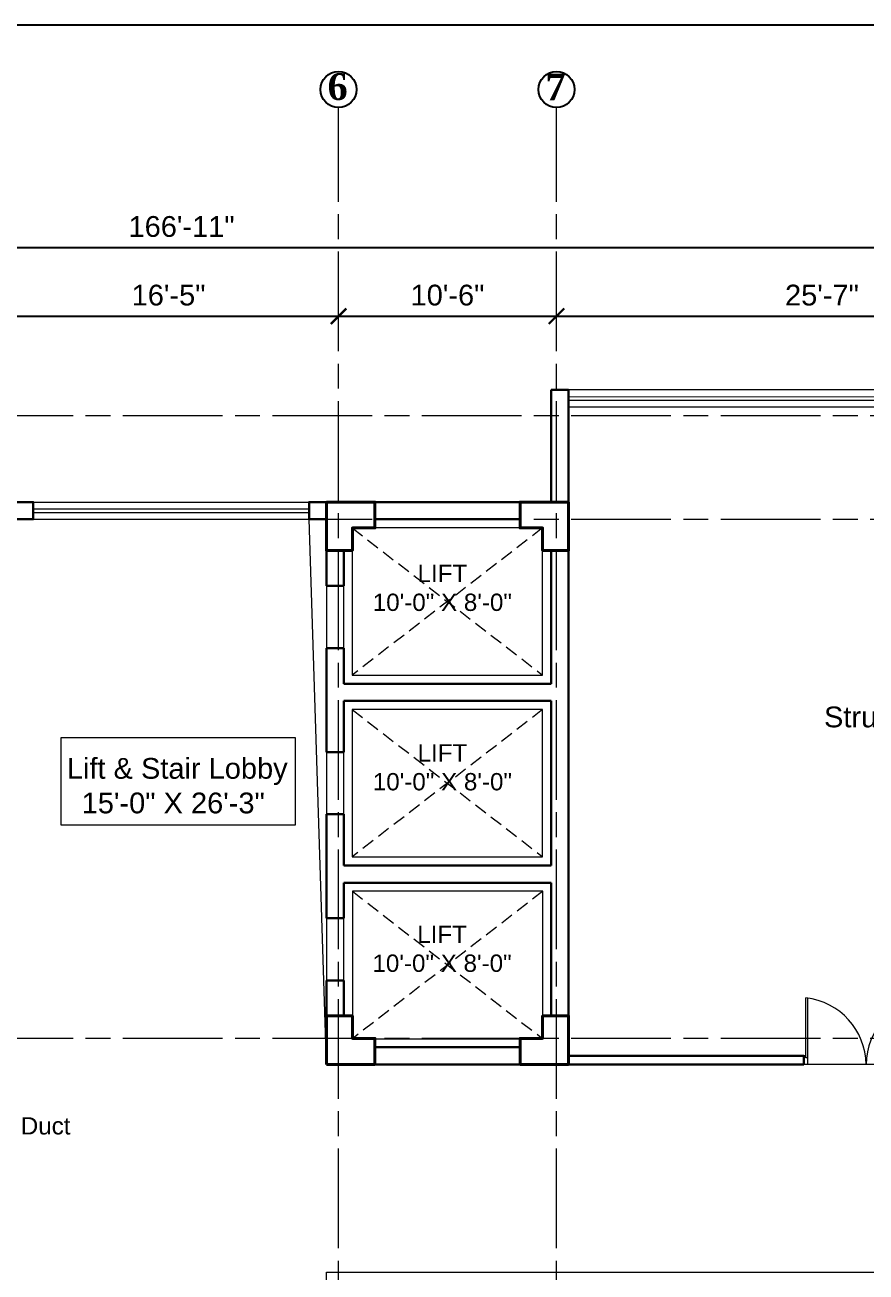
# Model space of a CAD drawing. Header units: inches. Extents: x -12 to 20935469, y -1604 to 24729220.
# Drawn here: x 20856927 to 20857413, y 24724026 to 24724746 of the extents above; entities that cross this region are included whole.
import ezdxf
from ezdxf import colors
from ezdxf.entities.mleader import LeaderData, LeaderLine
from ezdxf.math import Vec2, Vec3

# ---------------------------------------------------------------- set-up
doc = ezdxf.new("R2010")
doc.units = ezdxf.units.IN
doc.header["$LTSCALE"] = 0.03
doc.header["$MEASUREMENT"] = 0
doc.header["$PDMODE"] = 32
doc.header["$PDSIZE"] = 15
doc.linetypes.add('ACAD_ISO08W100', pattern=[36, 24, -3, 6, -3])
doc.linetypes.add('DASHED2', pattern=[0.375, 0.25, -0.125])
for name, color, linetype, lineweight in [('column', 1, 'Continuous', 40), ('Dim Line', 252, 'Continuous', 13), ('Door', 7, 'Continuous', 18), ('Dot', 253, 'Continuous', 0), ('Gas', 21, 'Continuous', 5), ('Grid Line', 252, 'Continuous', 18), ('Hatch', 253, 'Continuous', 15), ('Main Wall', 7, 'Continuous', 30), ('wind.', 150, 'Continuous', 20)]:
    doc.layers.add(name, color=color, linetype=linetype, lineweight=lineweight)
doc.layers.add('TEXT', color=7, linetype='Continuous')
doc.styles.add('2', font='swisscl.ttf')
doc.styles.add('RomanS', font='arial.ttf', dxfattribs={"height": 12})
doc.styles.get("Standard").update_dxf_attribs({"font": 'timesbd.ttf'})
doc.dimstyles.new('Aec_Arch_I', dxfattribs={"dimscale": 96, "dimtxt": 12, "dimasz": 0.09375, "dimexe": 0.125, "dimexo": 0.125, "dimgap": 0.0625, "dimtad": 1, "dimdec": 0, "dimzin": 3, "dimdsep": 46, "dimlunit": 4, "dimtxsty": 'RomanS', "dimblk1": 'ARCHTICK', "dimblk2": 'ARCHTICK', "dimsah": 1, "dimcen": 0.09375, "dimdle": 0.125, "dimadec": 0, "dimazin": 0, "dimtfac": 0.75, "dimtdec": 0, "dimtmove": 2, "dimatfit": 3, "dimldrblk": 'ARCHTICK', "dimfxl": 1, "dimfrac": 1, "dimtolj": 1, "dimtzin": 0, "dimarcsym": 0})

# ---------------------------------------------------------------- blocks, each defined once
blk = doc.blocks.new('_ArchTick')
at = {"color": 0, "linetype": 'ByBlock', "lineweight": 35, "const_width": 0.15}
blk.add_lwpolyline([(-0.5, -0.5), (0.5, 0.5)], dxfattribs=at)
blk = doc.blocks.new('*D21')
at = {"layer": 'Defpoints', "color": 0, "transparency": 16777216}
for p in [(20831844.25000967, 24724578.16655627), (20832040.77920983, 24724578.16655627), (20832040.77920983, 24724578.16655627)]:
    blk.add_point(p, dxfattribs=at)
at = {"layer": 'Dim Line', "color": 0, "lineweight": -2, "transparency": 16777216}
for p, q in [((20831832.25000967, 24724578.16655627), (20832052.77920983, 24724578.16655627)), ((20831844.25000967, 24724566.16655627), (20831844.25000967, 24724566.16655627)), ((20832040.77920983, 24724566.16655627), (20832040.77920983, 24724566.16655627))]:
    blk.add_line(p, q, dxfattribs=at)
at = {"layer": 'Dim Line', "color": 0, "lineweight": -2, "transparency": 16777216, "xscale": 9, "yscale": 9, "zscale": 9, "rotation": 180}
blk.add_blockref('_ArchTick', (20831844.25000967, 24724578.16655627), dxfattribs=at)
at = {"layer": 'Dim Line', "color": 0, "lineweight": -2, "transparency": 16777216, "xscale": 9, "yscale": 9, "zscale": 9}
blk.add_blockref('_ArchTick', (20832040.77920983, 24724578.16655627), dxfattribs=at)
at = {"layer": 'Dim Line', "color": 0, "transparency": 16777216, "insert": (20831942.51460975, 24724590.29343212), "char_height": 12, "attachment_point": 5, "style": 'RomanS'}
blk.add_mtext('\\A1;16\'-5"', dxfattribs=at)
blk = doc.blocks.new('*D22')
at = {"layer": 'Defpoints', "color": 0, "transparency": 16777216}
for p in [(20832040.77920983, 24724578.16655627), (20832166.78192559, 24724578.16655627), (20832166.78192559, 24724578.16655626)]:
    blk.add_point(p, dxfattribs=at)
at = {"layer": 'Dim Line', "color": 0, "lineweight": -2, "transparency": 16777216}
for p, q in [((20832028.77920983, 24724578.16655626), (20832178.78192559, 24724578.16655626)), ((20832040.77920983, 24724566.16655627), (20832040.77920983, 24724566.16655626)), ((20832166.78192559, 24724566.16655627), (20832166.78192559, 24724566.16655626))]:
    blk.add_line(p, q, dxfattribs=at)
at = {"layer": 'Dim Line', "color": 0, "lineweight": -2, "transparency": 16777216, "xscale": 9, "yscale": 9, "zscale": 9, "rotation": 180}
blk.add_blockref('_ArchTick', (20832040.77920983, 24724578.16655626), dxfattribs=at)
at = {"layer": 'Dim Line', "color": 0, "lineweight": -2, "transparency": 16777216, "xscale": 9, "yscale": 9, "zscale": 9}
blk.add_blockref('_ArchTick', (20832166.78192559, 24724578.16655626), dxfattribs=at)
at = {"layer": 'Dim Line', "color": 0, "transparency": 16777216, "insert": (20832103.78056771, 24724590.29343211), "char_height": 12, "attachment_point": 5, "style": 'RomanS'}
blk.add_mtext('\\A1;10\'-6"', dxfattribs=at)
blk = doc.blocks.new('*D23')
at = {"layer": 'Defpoints', "color": 0, "transparency": 16777216}
for p in [(20832166.78192559, 24724578.16655627), (20832473.78148643, 24724578.16655627), (20832473.78148643, 24724578.16655627)]:
    blk.add_point(p, dxfattribs=at)
at = {"layer": 'Dim Line', "color": 0, "lineweight": -2, "transparency": 16777216}
for p, q in [((20832154.78192559, 24724578.16655627), (20832485.78148643, 24724578.16655627)), ((20832166.78192559, 24724566.16655627), (20832166.78192559, 24724566.16655627)), ((20832473.78148643, 24724566.16655627), (20832473.78148643, 24724566.16655627))]:
    blk.add_line(p, q, dxfattribs=at)
at = {"layer": 'Dim Line', "color": 0, "lineweight": -2, "transparency": 16777216, "xscale": 9, "yscale": 9, "zscale": 9, "rotation": 180}
blk.add_blockref('_ArchTick', (20832166.78192559, 24724578.16655627), dxfattribs=at)
at = {"layer": 'Dim Line', "color": 0, "lineweight": -2, "transparency": 16777216, "xscale": 9, "yscale": 9, "zscale": 9}
blk.add_blockref('_ArchTick', (20832473.78148643, 24724578.16655627), dxfattribs=at)
at = {"layer": 'Dim Line', "color": 0, "transparency": 16777216, "insert": (20832320.28170601, 24724590.29343212), "char_height": 12, "attachment_point": 5, "style": 'RomanS'}
blk.add_mtext('\\A1;25\'-7"', dxfattribs=at)
blk = doc.blocks.new('*D13')
at = {"layer": 'Defpoints', "color": 0, "transparency": 16777216}
for p in [(20832951.75234396, 24724617.81282169), (20830948.30879143, 24724610.74819624), (20832951.75234396, 24724610.74819624)]:
    blk.add_point(p, dxfattribs=at)
at = {"layer": 'Dim Line', "color": 0, "lineweight": -2, "transparency": 16777216}
for p, q in [((20830948.30879143, 24724622.74819624), (20830948.30879143, 24724629.81282169)), ((20832951.75234396, 24724622.74819624), (20832951.75234396, 24724629.81282169)), ((20830936.30879143, 24724617.81282169), (20832963.75234396, 24724617.81282169))]:
    blk.add_line(p, q, dxfattribs=at)
at = {"layer": 'Dim Line', "color": 0, "lineweight": -2, "transparency": 16777216, "xscale": 9, "yscale": 9, "zscale": 9, "rotation": 180}
blk.add_blockref('_ArchTick', (20830948.30879143, 24724617.81282169), dxfattribs=at)
at = {"layer": 'Dim Line', "color": 0, "lineweight": -2, "transparency": 16777216, "xscale": 9, "yscale": 9, "zscale": 9}
blk.add_blockref('_ArchTick', (20832951.75234396, 24724617.81282169), dxfattribs=at)
at = {"layer": 'Dim Line', "color": 0, "transparency": 16777216, "insert": (20831950.03056769, 24724629.93969755), "char_height": 12, "attachment_point": 5, "style": 'RomanS'}
blk.add_mtext('\\A1;166\'-11"', dxfattribs=at)
blk = doc.blocks.new('fff')
at = {"layer": 'Grid Line', "color": 252, "linetype": 'ACAD_ISO08W100', "lineweight": 9, "ltscale": 80, "true_color": 0x939598}
for p, q in [((20832040.77920982, 24723521.10155122), (20832040.77920983, 24724698.78124316)), ((20832166.78192559, 24723521.10975568), (20832166.78192559, 24724698.78944763)), ((20833096.94929376, 24724520.60832043), (20830726.1474328, 24724520.60832043)), ((20833096.94929376, 24724460.61652489), (20830726.1474328, 24724460.61652489)), ((20833096.94929376, 24724160.74613542), (20830726.1474328, 24724160.74613542))]:
    blk.add_line(p, q, dxfattribs=at)
at = {"layer": 'Dim Line'}
for base, p1, p2, picture, middle in [((20832951.75234396, 24724617.81282169), (20830948.30879143, 24724610.74819624), (20832951.75234396, 24724610.74819624), '*D13', (20831950.03056769, 24724629.93969755)), ((20832040.77920983, 24724578.16655627), (20831844.25000967, 24724578.16655627), (20832040.77920983, 24724578.16655627), '*D21', (20831942.51460975, 24724590.29343212)), ((20832166.78192559, 24724578.16655626), (20832040.77920983, 24724578.16655627), (20832166.78192559, 24724578.16655627), '*D22', (20832103.78056771, 24724590.29343211)), ((20832473.78148643, 24724578.16655627), (20832166.78192559, 24724578.16655627), (20832473.78148643, 24724578.16655627), '*D23', (20832320.28170601, 24724590.29343212))]:
    dim = blk.add_linear_dim(base=base, p1=p1, p2=p2, dimstyle='Aec_Arch_I', dxfattribs=at)
    dim.commit()
    dim.dimension.update_dxf_attribs({"geometry": picture, "text_midpoint": middle})

msp = doc.modelspace()

# ---------------------------------------------------------------- linework, layer by layer
at = {"layer": 'column', "lineweight": 40, "ltscale": 20}
for points in [[(20857101.48260377, 24724470.78741187), (20857129.48260372, 24724470.78741186), (20857129.48260371, 24724455.78741186), (20857116.48260371, 24724455.78741186), (20857116.48260371, 24724442.78741186), (20857101.48260376, 24724442.78741186), (20857101.48260377, 24724470.78741186)], [(20857241.48260371, 24724470.78741187), (20857213.48260376, 24724470.78741186), (20857213.48260377, 24724455.78741186), (20857226.48260377, 24724455.78741186), (20857226.48260377, 24724442.78741186), (20857241.48260372, 24724442.78741186), (20857241.48260371, 24724470.78741186)], [(20857101.4826037, 24724145.74613542), (20857129.48260366, 24724145.74613543), (20857129.48260365, 24724160.74613543), (20857116.48260365, 24724160.74613543), (20857116.48260364, 24724173.74613543), (20857101.4826037, 24724173.74613543), (20857101.4826037, 24724145.74613543)], [(20857241.48260371, 24724145.74613542), (20857213.48260375, 24724145.74613543), (20857213.48260376, 24724160.74613543), (20857226.48260376, 24724160.74613543), (20857226.48260377, 24724173.74613543), (20857241.48260371, 24724173.74613543), (20857241.48260371, 24724145.74613543)]]:
    msp.add_lwpolyline(points, dxfattribs=at)
at = {"layer": 'Defpoints'}
msp.add_lwpolyline([(20855761.48148273, 24724746.49499614), (20858200.34807662, 24724746.49499614), (20858200.34807662, 24723287.96562982), (20855761.48148273, 24723287.96562982)], close=True, dxfattribs=at)
at = {"layer": 'Door'}
for p, q in [((20857378.68540447, 24724149.54610879), (20857378.68617243, 24724184.14610879)), ((20857379.88532013, 24724145.74608216), (20857379.88617195, 24724184.12464675)), ((20857378.6854533, 24724150.74610879), (20857377.4854533, 24724150.74613543)), ((20857379.88542667, 24724149.54608216), (20857378.68540447, 24724149.54610879)), ((20857379.88532013, 24724145.74608216), (20857377.48532013, 24724145.74613543))]:
    msp.add_line(p, q, dxfattribs=at)
for centre, radius, start, end in [((20857374.45512738, 24724145.3438486), 39.03225765984103, 0.5893577477802184, 83.77698552903458), ((20857452.51549501, 24724145.34211604), 39.03225765982654, 96.22047104933065, 179.408098938425)]:
    msp.add_arc(centre, radius, start, end, dxfattribs=at)
at = {"layer": 'Dot', "linetype": 'DASHED2', "lineweight": 0, "ltscale": 1000}
for points in [[(20857116.42570738, 24724455.78741184), (20857226.48260373, 24724370.78819804), (20857226.48260373, 24724455.78741184), (20857116.42570738, 24724370.78819804)], [(20857116.42570737, 24724350.78819804), (20857226.48260371, 24724265.78898423), (20857226.48260371, 24724350.78819804), (20857116.42570737, 24724265.78898423)], [(20857116.4831772, 24724245.78735856), (20857226.53964768, 24724160.61652489), (20857226.53964768, 24724245.79060992), (20857116.48601788, 24724160.61652489)]]:
    msp.add_lwpolyline(points, dxfattribs=at)
at = {"layer": 'Gas', "color": 0, "lineweight": 5}
for points in [[(20857116.42570738, 24724370.78819804), (20857226.48260373, 24724370.78819804), (20857226.48260373, 24724455.78741184), (20857116.42570738, 24724455.78741184)], [(20857116.42570737, 24724265.78898423), (20857226.48260371, 24724265.78898423), (20857226.48260371, 24724350.78819804), (20857116.42570737, 24724350.78819804)]]:
    msp.add_lwpolyline(points, close=True, dxfattribs=at)
msp.add_lwpolyline([(20857116.48403697, 24724212.26755983), (20857116.48601788, 24724160.61652489), (20857226.54291423, 24724160.61652489), (20857226.53964768, 24724245.79060992), (20857116.48275143, 24724245.78735854), (20857116.48403697, 24724212.26755983)], dxfattribs=at)
at = {"layer": 'Gas', "color": 0, "lineweight": 35}
msp.add_lwpolyline([(20857101.48260371, 24724145.77081021), (20857101.48260371, 24724145.76934015)], dxfattribs=at)
at = {"layer": 'Hatch', "lineweight": 5}
msp.add_lwpolyline([(20857851.48531952, 24724145.74613542), (20857101.48260371, 24724145.77081021), (20857091.48260377, 24724460.78741187), (20856921.95340357, 24724460.61652489), (20856921.95340357, 24724145.74613542), (20856011.01218531, 24724145.75433988), (20856011.01218531, 24724025.75433988), (20856743.98260367, 24724025.75433988), (20856743.98260512, 24723905.74615098), (20856833.23260089, 24723905.74615098), (20856833.73260089, 24723905.74615098), (20856833.73260089, 24723932.74615098, -0.3798025928702421), (20856862.73260089, 24723900.74615103, -0.3798025928314493), (20856891.73260089, 24723932.74615098, 0.7863167289790985), (20856894.73260089, 24723932.62142872, -0.3709652722636356), (20856922.73260089, 24723900.74615098, -0.3798025933199978), (20856951.73260089, 24723932.74615098), (20856953.73260089, 24723932.74615098, -0.4433014296550573), (20856982.73260089, 24723900.74615103, -0.379802592832049), (20857011.73260089, 24723932.74615098), (20857011.73260089, 24723905.74615098), (20857101.48257309, 24723905.74613069), (20857101.48257309, 24724025.7461357), (20858024.45573789, 24724025.74613542)], format="xyb", dxfattribs=at)
at = {"layer": 'Hatch', "lineweight": 0}
msp.add_lwpolyline([(20856948.16370194, 24724334.63599012), (20857083.41564291, 24724334.63599012), (20857083.41564291, 24724283.97948033), (20856948.16370194, 24724283.97948033)], close=True, dxfattribs=at)
at = {"layer": 'Main Wall', "lineweight": 30}
for p, q in [((20857231.48260371, 24724470.78741186), (20857231.48260371, 24724535.61652489)), ((20857231.48260371, 24724535.61652489), (20857241.48260371, 24724535.61652489)), ((20857241.48260371, 24724173.74613538), (20857241.48260371, 24724535.61652489)), ((20857129.48260372, 24724470.78741186), (20857231.48260371, 24724470.78741186)), ((20857129.48260371, 24724460.78741194), (20857213.48260376, 24724460.78741188)), ((20857101.48260375, 24724422.28780495), (20857111.48260377, 24724422.28780495)), ((20857101.48260375, 24724386.28780495), (20857111.48260375, 24724386.28780495)), ((20857111.48260374, 24724365.78819804), (20857231.48260371, 24724365.78819805)), ((20857111.48260374, 24724355.78819804), (20857231.48260371, 24724355.78819805)), ((20857101.48260375, 24724326.28859114), (20857111.48260374, 24724326.28859114)), ((20857111.48260373, 24724290.28859114), (20857101.48260374, 24724290.28859114)), ((20857111.48260373, 24724260.78898423), (20857231.48260371, 24724260.78898423)), ((20857111.48260373, 24724250.78898423), (20857231.48260371, 24724250.78898423)), ((20857111.48260372, 24724230.26755983), (20857101.48260374, 24724230.26755983)), ((20857111.48260371, 24724194.26755983), (20857101.48260373, 24724194.26755983)), ((20857351.4853195, 24724150.74964497), (20857241.48260372, 24724150.74964497)), ((20857241.48260372, 24724150.74613543), (20857377.48532014, 24724150.74613542)), ((20857377.48532014, 24724150.74613542), (20857377.48532014, 24724145.74613543)), ((20857129.48260371, 24724145.74613542), (20857213.48260371, 24724145.74613542)), ((20857241.48260372, 24724145.74613543), (20857377.48532013, 24724145.74613543))]:
    msp.add_line(p, q, dxfattribs=at)
for points in [[(20856921.95340357, 24724470.78741186), (20856931.95340357, 24724470.78741186), (20856931.95340357, 24724460.78741186), (20856921.95340357, 24724460.78741186)], [(20857101.48260377, 24724470.78741186), (20857091.48260377, 24724470.78741186), (20857091.48260377, 24724460.78741187), (20857101.48260376, 24724460.78741187)], [(20857101.48260376, 24724442.78741186), (20857101.48260375, 24724422.28780495)], [(20857111.48260377, 24724442.78741186), (20857111.48260377, 24724422.28780495)], [(20857231.48260371, 24724365.78819805), (20857231.48260371, 24724442.78741186)], [(20857101.48260375, 24724386.28780495), (20857101.48260375, 24724326.28859114)], [(20857111.48260375, 24724386.28780495), (20857111.48260374, 24724365.78819804)], [(20857111.48260374, 24724355.78819804), (20857111.48260374, 24724326.28859114)], [(20857231.48260371, 24724260.78898423), (20857231.48260371, 24724355.78819805)], [(20857101.48260374, 24724290.28859114), (20857101.48260374, 24724230.26755983)], [(20857111.48260373, 24724290.28859114), (20857111.48260373, 24724260.78898423)], [(20857111.48260373, 24724250.78898423), (20857111.48260372, 24724230.26755983)], [(20857231.48260371, 24724173.74613543), (20857231.48260371, 24724250.78898423)], [(20857101.48260373, 24724194.26755983), (20857101.48260373, 24724173.74613538), (20857101.48260373, 24724173.74613538)], [(20857111.48260371, 24724194.26755983), (20857111.48260371, 24724173.74613543)], [(20857129.48260365, 24724155.74562082), (20857213.48260375, 24724155.74664993)]]:
    msp.add_lwpolyline(points, dxfattribs=at)
at = {"layer": 'Main Wall', "lineweight": 13}
for points in [[(20857101.48260373, 24724386.28780495), (20857111.48260372, 24724386.28780495), (20857111.48260372, 24724422.28780495), (20857101.48260373, 24724422.28780495)], [(20857101.48260374, 24724290.28859114), (20857111.48260373, 24724290.28859114), (20857111.48260373, 24724326.28859114), (20857101.48260374, 24724326.28859114)], [(20857101.48260373, 24724194.26755983), (20857111.48260372, 24724194.26755983), (20857111.48260372, 24724230.26755983), (20857101.48260373, 24724230.26755983)]]:
    msp.add_lwpolyline(points, close=True, dxfattribs=at)
at = {"layer": 'TEXT'}
for centre in [(20857108.48260374, 24724709.19861516), (20857234.4853195, 24724709.20681962)]:
    msp.add_circle(centre, 10.41737199201306, dxfattribs=at)
at = {"layer": 'wind.'}
for p, q in [((20857241.48247798, 24724531.62470435), (20857516.48291715, 24724531.71468376)), ((20857241.48313237, 24724529.62470445), (20857516.48357154, 24724529.71468386))]:
    msp.add_line(p, q, dxfattribs=at)
at = {"layer": 'wind.', "lineweight": 5}
for p, q in [((20857516.48488033, 24724535.61652489), (20857241.48260372, 24724535.61652489)), ((20857516.48488033, 24724525.61652489), (20857241.48260372, 24724525.61652489)), ((20856931.95340357, 24724470.78741186), (20857091.48260377, 24724470.78741187)), ((20856931.95340357, 24724466.78741186), (20857091.48260377, 24724466.78741187)), ((20856931.95340357, 24724464.78741186), (20857091.48260377, 24724464.78741187)), ((20856931.95340357, 24724460.78741187), (20857101.48260376, 24724460.78741187))]:
    msp.add_line(p, q, dxfattribs=at)

# ---------------------------------------------------------------- block references
msp.add_blockref('fff', (25067.70339390263, -7.450580596923828e-09))

# ---------------------------------------------------------------- texts
at = {"layer": 'TEXT', "char_height": 15.435, "width": 227.4580850503149, "attachment_point": 8, "rotation": 1.109146314285407e-09}
for s, insert in [('\\A1;6', (20857107.96696112, 24724702.90099217)), ('\\A1;7', (20857233.96967688, 24724702.90919664))]:
    msp.add_mtext(s, dxfattribs=dict(at, insert=insert))
at = {"layer": 'TEXT', "color": 30, "lineweight": 5, "ltscale": 20, "attachment_point": 2, "style": '2'}
for s, width, insert, char_height in [('\\pxsm1;{\\fArial|b0|i0|c0|p34;\\C0;LIFT\\P10\'-0" X 8\'-0" }', 235.5919496061969, (20857168.51005889, 24724434.50004119), 10), ('\\pxsm1;{\\fArial|b0|i0|c0|p34;\\C0;Structural Engineering\\P Lab\\P40\'-5" x 31\'-3" }', 235.5919496061969, (20857472.09569364, 24724352.56110444), 12), ('\\pxsm1;{\\fArial|b0|i0|c0|p34;\\C0;LIFT\\P10\'-0" X 8\'-0" }', 235.5919496061969, (20857168.53885331, 24724330.81214447), 10), ('\\pxsm1,qc;{\\fArial|b0|i0|c0|p34;\\C0; Lift & Stair Lobby\\P15\'-0" X 26\'-3" }', 146.3875032233763, (20857012.92458749, 24724322.85719233), 12), ('\\pxsm1;{\\fArial|b0|i0|c0|p34;\\C0;LIFT\\P10\'-0" X 8\'-0" }', 235.5919496061969, (20857168.33688057, 24724225.92466911), 10)]:
    msp.add_mtext_dynamic_manual_height_columns(s, width=width, gutter_width=0.7495764341443792, heights=[0], dxfattribs=dict(at, insert=insert, char_height=char_height))

# ---------------------------------------------------------------- leaders
at = {"layer": 'TEXT', "color": 30, "lineweight": 5, "ltscale": 20}
ml = msp.add_multileader_mtext('Standard', dxfattribs=at)
ml.set_content('{\\fArial|b0|i0|c0|p34;Electric Duct}', color=30)
ml.set_leader_properties()
ml.build(insert=Vec2(0, 0))
ml.multileader.update_dxf_attribs({"text_right_attachment_type": 6, "dogleg_length": 0.36, "arrow_head_size": 10})
ctx = ml.context
ctx.base_point, ctx.char_height, ctx.arrow_head_size, ctx.landing_gap_size, ctx.plane_origin = Vec3(20856782.71531381, 24724110.18521601), 10, 10, 0.09, Vec3(20856760.22175025, 24724158.0387637)
ctx.right_attachment = 6
notes = []
notes.append((ctx, [(0, (1, 1, 0), (20856760.22175025, 24724110.18521601), (1, 0), 22.49356356322765, [(0, [(20856760.22175025, 24724158.0387637)], 0, [])])]))
ctx.mtext.insert, ctx.mtext.width, ctx.mtext.defined_height, ctx.mtext.flow_direction = Vec3(20856782.80531381, 24724115.2670714), 232.7041350195991, 29.77794681083734, 5
ml = msp.add_multileader_mtext('Standard', dxfattribs=at)
ml.set_content('{\\fArial|b0|i0|c0|p34;\\C256;Fire Duct}', color=30)
ml.set_leader_properties()
ml.build(insert=Vec2(0, 0))
ml.multileader.update_dxf_attribs({"text_right_attachment_type": 6, "dogleg_length": 0.36, "arrow_head_size": 10})
ctx = ml.context
ctx.base_point, ctx.char_height, ctx.arrow_head_size, ctx.landing_gap_size, ctx.plane_origin = Vec3(20856896.75839807, 24724110.18521601), 10, 10, 0.09, Vec3(20856874.26483451, 24724158.0387637)
ctx.right_attachment = 6
notes.append((ctx, [(0, (1, 1, 0), (20856874.26483451, 24724110.18521601), (1, 0), 22.49356356322765, [(0, [(20856874.26483451, 24724158.0387637)], 0, [])])]))
ctx.mtext.insert, ctx.mtext.width, ctx.mtext.defined_height, ctx.mtext.flow_direction = Vec3(20856896.84839807, 24724115.2670714), 232.7041350195991, 29.77794681083734, 5
for ctx, leaders in notes:
    for number, flags, end, landing, length, lines in leaders:
        leader = LeaderData()
        leader.index, (leader.has_last_leader_line, leader.has_dogleg_vector, leader.attachment_direction) = number, flags
        leader.last_leader_point, leader.dogleg_vector, leader.dogleg_length = Vec3(end), Vec3(landing), length
        for number, points, colour, breaks in lines:
            line = LeaderLine()
            line.index, line.vertices, line.color, line.breaks = number, Vec3.list(points), colors.encode_raw_color(colour), breaks
            leader.lines.append(line)
        ctx.leaders.append(leader)

doc.saveas('drawing.dxf')
